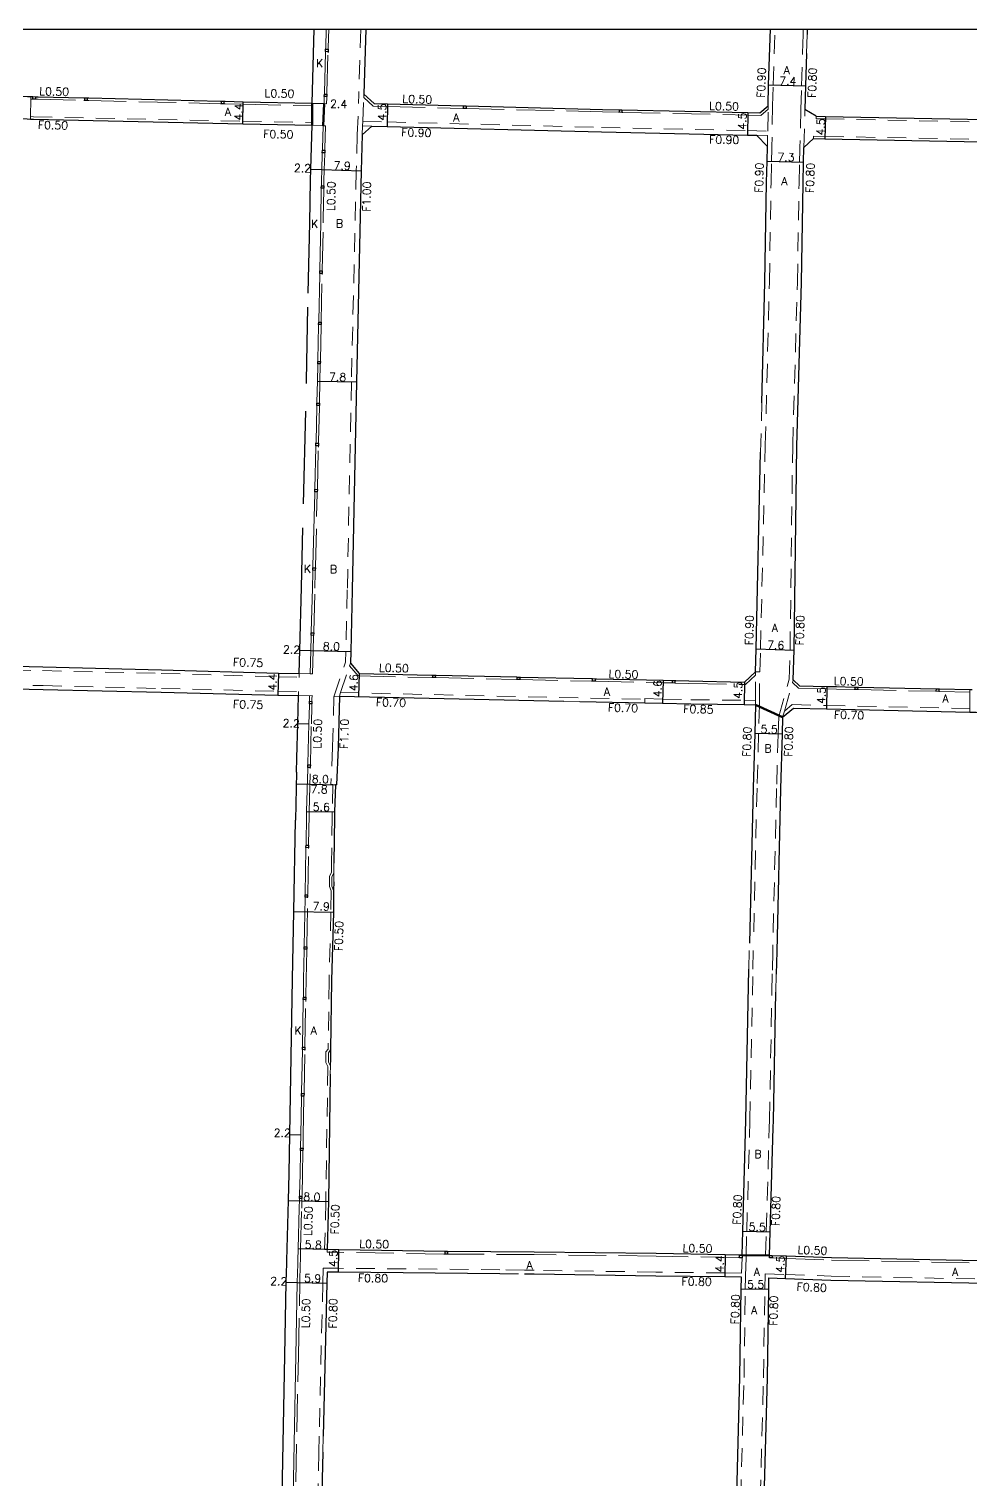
# Model space of a CAD drawing. Header units: metres. Extents: x -11200 to -10400, y -112200 to -111600.
# Drawn here: x -11001.7 to -10813.3, y -111890.1 to -111600 of the extents above; entities that cross this region are included whole.
import ezdxf

# ---------------------------------------------------------------- set-up
doc = ezdxf.new("R2010")
doc.units = ezdxf.units.M
doc.header["$LTSCALE"] = 2.5
doc.linetypes.add('22320', pattern=[2.5, 1.5, -1])
doc.linetypes.add('2233000', pattern=[4, 3, -1])
for name, color, linetype, lineweight in [('2101000', 177, 'Continuous', 30), ('2213000', 6, 'Continuous', 9), ('2232000', 4, '22320', 9), ('2233000', 62, '2233000', 9), ('9201100', 215, 'Continuous', 30), ('9202200', 155, 'Continuous', 60), ('9203500', 155, 'Continuous', 30)]:
    doc.layers.add(name, color=color, linetype=linetype, lineweight=lineweight)
for name, color, linetype in [('2235000', 7, 'Continuous'), ('9201500', 222, 'Continuous'), ('9202100', 82, 'Continuous'), ('999', 7, 'Continuous')]:
    doc.layers.add(name, color=color, linetype=linetype)
doc.styles.add('Dm_Anotation', font='txt.shx', dxfattribs={"bigfont": 'pscdm.shx'})

msp = doc.modelspace()

# ---------------------------------------------------------------- linework, layer by layer
at = {"layer": '2101000'}
for points in [[(-10945.07, -111614.85), (-10944.64, -111600)], [(-10934.34, -111600), (-10934.71, -111613.03)], [(-10853.87, -111615.33), (-10853.78, -111611.19), (-10853.4, -111600)], [(-10846.07, -111600), (-10846.1, -111601.1)], [(-10846.21, -111604.87), (-10846.39, -111611.38), (-10846.51, -111616.09)], [(-11020.39, -111612.97), (-11002.01, -111613.49), (-11001.31, -111613.51), (-11001.18, -111613.52), (-11000.9, -111613.52), (-11000.4, -111613.54), (-10999.87, -111613.55), (-10990.74, -111613.77), (-10990.54, -111613.77), (-10990.04, -111613.79), (-10989.73, -111613.79), (-10963.38, -111614.43), (-10963.19, -111614.43), (-10962.69, -111614.44), (-10962.47, -111614.45), (-10958.83, -111614.54), (-10945.07, -111614.85)], [(-10934.71, -111613.03), (-10932.64, -111614.91)], [(-10932.64, -111614.91), (-10929.96, -111614.98), (-10914.78, -111615.37), (-10914.28, -111615.38), (-10886.98, -111616.07), (-10883.61, -111616.15), (-10883.11, -111616.16), (-10857.93, -111616.71), (-10855.53, -111616.77), (-10853.87, -111615.33)], [(-11056.63, -111616.53), (-11048.9, -111616.71), (-11038, -111616.97), (-11002.05, -111617.99), (-11001.35, -111618.01), (-11000.8, -111618.03), (-10958.93, -111618.94), (-10945.07, -111619.24)], [(-10844.28, -111617.43), (-10846.51, -111616.09)], [(-10844.28, -111617.43), (-10842.42, -111617.46), (-10810.44, -111618.1), (-10809.94, -111618.11), (-10804.14, -111618.23), (-10803.87, -111618.23)], [(-10945.83, -111652.79), (-10945.53, -111638.73), (-10945.41, -111630.31), (-10945.34, -111628.05), (-10945.07, -111619.24)], [(-10933.14, -111619.4), (-10935.04, -111621.17)], [(-10933.14, -111619.4), (-10930.08, -111619.48), (-10887.22, -111620.57), (-10858.03, -111621.21), (-10856.2, -111621.25)], [(-10935.04, -111621.17), (-10935.24, -111628.35), (-10936.2, -111670.55), (-10937.03, -111712.18), (-10937.34, -111724.47), (-10937.41, -111726.81)], [(-10856.2, -111621.25), (-10854.03, -111623.51)], [(-10855.13, -111674.75), (-10854.52, -111650.59), (-10854.19, -111630.68), (-10854.08, -111626.43), (-10854.03, -111623.51)], [(-10848.85, -111730.14), (-10848.7, -111724.23), (-10848.16, -111683.38), (-10847.22, -111650.7), (-10846.9, -111630.89), (-10846.78, -111626.62), (-10846.71, -111623.68)], [(-10846.71, -111623.68), (-10844.79, -111621.92)], [(-10844.79, -111621.92), (-10842.51, -111621.96), (-10804.2, -111622.72), (-10777.88, -111623.11), (-10772.03, -111623.2)], [(-10946.21, -111670.91), (-10946.2, -111670.34), (-10945.89, -111655.63)], [(-10946.8, -111694.95), (-10946.33, -111676.41)], [(-10856.42, -111728.52), (-10856.3, -111723.94), (-10855.38, -111684.6)], [(-10947.66, -111728.89), (-10947.54, -111724.2), (-10947.22, -111711.7), (-10946.92, -111699.72)], [(-11059.25, -111724.21), (-11057.05, -111726.53), (-11053.27, -111726.58), (-11032.15, -111726.77), (-11018.73, -111727.08), (-11017.98, -111727.1), (-10998.94, -111727.54), (-10975.2, -111728.11), (-10951.82, -111728.77), (-10947.66, -111728.89)], [(-10937.41, -111726.81), (-10935.66, -111728.86), (-10921.11, -111729.18), (-10920.92, -111729.19), (-10920.42, -111729.2), (-10920.24, -111729.2), (-10904.19, -111729.56), (-10904.04, -111729.57), (-10903.54, -111729.58), (-10903.39, -111729.58), (-10889.21, -111729.9), (-10888.98, -111729.9), (-10888.48, -111729.92), (-10888.22, -111729.92), (-10874.89, -111730.22), (-10873.16, -111730.26), (-10873.02, -111730.26), (-10872.52, -111730.27), (-10872.36, -111730.28), (-10869.71, -111730.34), (-10858.61, -111730.58)], [(-11108.59, -111729.87), (-11105.56, -111729.99), (-11077.5, -111731.18), (-11069.71, -111731.07), (-11061.21, -111730.96), (-11059.15, -111730.99), (-11053.32, -111731.08), (-11032.2, -111731.27), (-10998.88, -111732.04), (-10975.23, -111732.62), (-10951.95, -111733.17), (-10947.77, -111733.25)], [(-10858.61, -111730.58), (-10856.42, -111728.52)], [(-10848.85, -111730.14), (-10847.62, -111731.31), (-10842.12, -111731.45), (-10840.21, -111731.49), (-10836.65, -111731.57), (-10836.46, -111731.57), (-10835.96, -111731.58), (-10835.78, -111731.59), (-10820.37, -111731.92), (-10820.23, -111731.93), (-10819.73, -111731.94), (-10819.59, -111731.94), (-10813.57, -111732.07), (-10813.07, -111732.08)], [(-10948.16, -111748.58), (-10948.09, -111745.83), (-10947.92, -111738.87), (-10947.77, -111733.25)], [(-10939.62, -111733.37), (-10939.87, -111743.67), (-10940.22, -111751.1), (-10940.42, -111751.1), (-10940.56, -111756.5), (-10940.57, -111757.5), (-10940.69, -111766.82)], [(-10939.62, -111733.37), (-10894.75, -111734.38)], [(-10891.51, -111734.45), (-10878.56, -111734.74), (-10874.99, -111734.82), (-10869.34, -111734.95), (-10858.7, -111735.08), (-10856.39, -111735.11)], [(-10856.39, -111735.11), (-10856.56, -111740.84), (-10856.89, -111751.76), (-10857.62, -111782.8)], [(-10850.97, -111737.6), (-10848.83, -111735.79), (-10842.23, -111735.95), (-10813.55, -111736.58), (-10813.05, -111736.59), (-10812.3, -111736.6), (-10795.96, -111737.22), (-10779.28, -111737.66), (-10774.95, -111737.71)], [(-10850.97, -111737.6), (-10851.07, -111741), (-10851.39, -111751.91), (-10852.15, -111784.43), (-10852.24, -111788.96)], [(-10948.16, -111748.58), (-10948.39, -111758.2)], [(-10950.12, -111846.25), (-10949.81, -111834.26), (-10949.67, -111828.85), (-10949.53, -111821.08), (-10948.96, -111789.97), (-10948.72, -111776.47), (-10948.39, -111758.2)], [(-10940.74, -111770.53), (-10940.76, -111772.24), (-10940.82, -111776.61), (-10941.16, -111790.27), (-10941.37, -111804.15), (-10941.4, -111806.56)], [(-10859.07, -111845.19), (-10858.94, -111840.35), (-10858.32, -111818.19), (-10857.72, -111788.01)], [(-10853.57, -111845.21), (-10853.44, -111840.51), (-10852.86, -111819.67), (-10852.83, -111818.3), (-10852.31, -111792.6)], [(-10941.44, -111808.95), (-10941.82, -111834.46), (-10942.06, -111844.06)], [(-10859.07, -111845.19), (-10859.57, -111845.18), (-10862.45, -111845.12), (-10876.26, -111844.87), (-10900.67, -111844.56), (-10917.97, -111844.46), (-10918.47, -111844.45), (-10939.72, -111844.1), (-10942.06, -111844.06)], [(-10953.11, -111975.03), (-10952.98, -111969.69), (-10952.09, -111933.63), (-10951.39, -111907.27), (-10951.21, -111900.35), (-10950.52, -111865.23), (-10950.23, -111850.58), (-10950.13, -111846.83), (-10950.12, -111846.25)], [(-10853.57, -111845.21), (-10853.07, -111845.23), (-10850.2, -111845.34), (-10841.18, -111845.67), (-10811.75, -111846.25), (-10806.9, -111846.34), (-10780.28, -111846.82), (-10777.99, -111846.87), (-10777.49, -111846.87)], [(-10942.08, -111848.56), (-10942.13, -111850.79), (-10942.86, -111881.39)], [(-10907.56, -111848.88), (-10939.79, -111848.6), (-10942.08, -111848.56)], [(-10859.21, -111849.56), (-10862.53, -111849.52), (-10876.3, -111849.37), (-10900.69, -111848.99), (-10902.58, -111848.96)], [(-10860.14, -111893.12), (-10859.5, -111869.6), (-10859.24, -111851.89), (-10859.21, -111849.56)], [(-10854.77, -111901.63), (-10854.66, -111893.89), (-10854, -111869.71), (-10853.74, -111851.97), (-10853.71, -111849.71)], [(-10853.71, -111849.71), (-10850.37, -111849.83), (-10841.32, -111850.17), (-10806.9, -111850.84), (-10780.36, -111851.32), (-10777.45, -111851.37)], [(-10942.93, -111884.57), (-10943.31, -111900.74), (-10943.49, -111907.48), (-10944.19, -111933.89), (-10945.28, -111969.88), (-10945.46, -111975.75)]]:
    msp.add_lwpolyline(points, dxfattribs=at)
at = {"layer": '2213000'}
for points in [[(-10945.07, -111614.85), (-10942.67, -111614.91), (-10942.63, -111613.68), (-10942.63, -111613.5), (-10942.61, -111613), (-10942.6, -111612.71), (-10942.38, -111604.75), (-10942.37, -111604.52), (-10942.36, -111604.02), (-10942.35, -111603.7), (-10942.24, -111600)], [(-10947.66, -111728.89), (-10945.46, -111728.95), (-10945.34, -111724.25), (-10945.27, -111721.41), (-10945.26, -111721.23), (-10945.25, -111720.73), (-10945.25, -111720.52), (-10945.02, -111711.8), (-10944.94, -111708.58), (-10944.93, -111708.23), (-10944.92, -111707.73), (-10944.91, -111707.43), (-10944.54, -111692.79), (-10944.54, -111692.53), (-10944.52, -111692.03), (-10944.52, -111691.85), (-10944.31, -111683.61), (-10944.3, -111683.32), (-10944.29, -111682.82), (-10944.28, -111682.5), (-10944.11, -111675.58), (-10944.11, -111675.42), (-10944.1, -111675.28), (-10944.09, -111674.78), (-10944.09, -111674.61), (-10944, -111670.39), (-10943.93, -111667.17), (-10943.93, -111666.95), (-10943.92, -111666.45), (-10943.91, -111666.24), (-10943.77, -111659.28), (-10943.76, -111659.1), (-10943.75, -111658.6), (-10943.75, -111658.43), (-10943.55, -111649.06), (-10943.55, -111648.87), (-10943.54, -111648.37), (-10943.53, -111648.13), (-10943.34, -111638.77), (-10943.33, -111637.86), (-10943.24, -111632.12), (-10943.23, -111631.84), (-10943.22, -111631.34), (-10943.22, -111631.09), (-10943.21, -111630.34), (-10943.14, -111628.11), (-10943.04, -111624.93), (-10943.04, -111624.74), (-10943.02, -111624.24), (-10943.01, -111623.93), (-10942.88, -111619.37), (-10945.07, -111619.24)], [(-10949.01, -111900.46), (-10948.32, -111865.27), (-10948.03, -111850.64), (-10947.94, -111846.88), (-10947.92, -111846.25), (-10947.86, -111843.91), (-10947.65, -111835.76), (-10947.61, -111834.05), (-10947.6, -111833.86), (-10947.59, -111833.36), (-10947.58, -111833.14), (-10947.48, -111828.95), (-10947.39, -111824.42), (-10947.39, -111824.26), (-10947.38, -111823.76), (-10947.38, -111823.6), (-10947.33, -111821.12), (-10947.19, -111813.71), (-10947.19, -111813.35), (-10947.18, -111812.85), (-10947.17, -111812.55), (-10947.02, -111804.25), (-10947.02, -111804.08), (-10947.01, -111803.58), (-10947, -111803.37), (-10946.84, -111794.41), (-10946.83, -111794.07), (-10946.82, -111793.57), (-10946.82, -111793.23), (-10946.76, -111790.05), (-10946.65, -111784.2), (-10946.65, -111784), (-10946.64, -111783.5), (-10946.64, -111783.34), (-10946.47, -111773.74), (-10946.47, -111773.61), (-10946.46, -111773.11), (-10946.45, -111772.93), (-10946.29, -111763.88), (-10946.29, -111763.69), (-10946.28, -111763.19), (-10946.28, -111762.97), (-10946.18, -111757.25), (-10946.16, -111756.43), (-10945.94, -111747.83), (-10945.94, -111747.63), (-10945.92, -111747.13), (-10945.92, -111746.95), (-10945.72, -111738.93), (-10945.62, -111735.24), (-10945.61, -111734.93), (-10945.6, -111734.43), (-10945.59, -111734.01), (-10945.57, -111733.3), (-10947.77, -111733.25)]]:
    msp.add_lwpolyline(points, dxfattribs=at)
at = {"layer": '2232000'}
for points in [[(-10935.34, -111600), (-10935.71, -111613)], [(-10852.97, -111615.35), (-10852.89, -111611.21), (-10852.5, -111600)], [(-10847.31, -111616.07), (-10847.19, -111611.36), (-10847.01, -111604.84), (-10846.9, -111601.08), (-10846.87, -111600)], [(-10846.21, -111604.87), (-10846.1, -111601.1)], [(-11001.31, -111613.51), (-11001.31, -111614.01), (-11001.35, -111617.51), (-11001.35, -111618.01)], [(-10936.04, -111621.14), (-10935.71, -111613)], [(-10935.04, -111621.17), (-10934.97, -111619.36), (-10934.93, -111618.46), (-10934.74, -111613.68), (-10934.71, -111613.03)], [(-11001.35, -111617.51), (-11000.79, -111617.53), (-10958.91, -111618.44), (-10945.07, -111618.74)], [(-10853.96, -111620.4), (-10853.88, -111616), (-10853.87, -111615.33)], [(-10852.97, -111615.35), (-10853.13, -111623.52)], [(-10847.31, -111616.07), (-10847.51, -111623.65)], [(-10846.71, -111623.68), (-10846.51, -111616.09)], [(-10844.29, -111617.93), (-10844.28, -111617.43)], [(-10844.29, -111617.93), (-10842.43, -111617.96), (-10810.66, -111618.6), (-10810.45, -111618.6)], [(-10945.07, -111619.24), (-10945.07, -111618.74)], [(-10934.97, -111619.36), (-10933.14, -111619.4)], [(-10934.93, -111618.46), (-10930.05, -111618.58), (-10887.2, -111619.67), (-10858.01, -111620.31), (-10853.96, -111620.4)], [(-10936.04, -111621.14), (-10936.24, -111628.32), (-10937.2, -111670.53), (-10938.03, -111712.15), (-10938.34, -111724.44), (-10938.41, -111726.63)], [(-10856.2, -111621.25), (-10853.98, -111621.3)], [(-10855.52, -111728.55), (-10855.4, -111724), (-10854.44, -111683.21), (-10853.62, -111650.6), (-10853.29, -111630.7), (-10853.18, -111626.45), (-10853.13, -111623.93), (-10853.13, -111623.52)], [(-10854.03, -111623.51), (-10853.98, -111621.3)], [(-10849.65, -111730.02), (-10849.5, -111724.21), (-10848.96, -111683.36), (-10848.02, -111650.69), (-10847.7, -111630.88), (-10847.58, -111626.6), (-10847.52, -111624.15), (-10847.51, -111623.65)], [(-10844.79, -111621.92), (-10844.78, -111621.42)], [(-10844.78, -111621.42), (-10842.5, -111621.46), (-10804.19, -111622.22), (-10777.87, -111622.61), (-10772.03, -111622.7)], [(-10855.38, -111684.6), (-10855.13, -111674.75)], [(-11018, -111727.85), (-11017.53, -111727.86), (-10998.95, -111728.29), (-10975.22, -111728.86), (-10951.85, -111729.52), (-10947.68, -111729.64)], [(-10940.72, -111733.52), (-10938.41, -111726.63)], [(-10939.62, -111733.37), (-10939.38, -111732.68), (-10937.6, -111727.36), (-10937.41, -111726.81)], [(-11059.13, -111730.24), (-11053.31, -111730.33), (-11032.19, -111730.52), (-10998.86, -111731.29), (-10975.21, -111731.87), (-10951.93, -111732.42), (-10947.76, -111732.5)], [(-10947.68, -111729.64), (-10947.66, -111728.89)], [(-10856.39, -111735.11), (-10856.4, -111734.26), (-10856.42, -111729.21), (-10856.42, -111728.52)], [(-10856.42, -111728.52), (-10855.62, -111728.54), (-10855.52, -111728.55)], [(-10855.59, -111735.13), (-10855.6, -111734.59), (-10855.62, -111728.54)], [(-10851.76, -111737.48), (-10849.65, -111730.02)], [(-10850.97, -111737.6), (-10850.62, -111736.39), (-10849, -111730.69), (-10848.85, -111730.14)], [(-10947.77, -111733.25), (-10947.76, -111732.5)], [(-10939.62, -111733.37), (-10940.72, -111733.52), (-10940.97, -111743.63), (-10941.32, -111751.08)], [(-10939.38, -111732.68), (-10878.55, -111734.04)], [(-10878.56, -111734.74), (-10878.55, -111734.04), (-10878.54, -111733.89)], [(-10878.54, -111733.89), (-10874.97, -111733.97), (-10869.33, -111734.1), (-10858.69, -111734.23), (-10856.4, -111734.26)], [(-10813.57, -111732.07), (-10813.56, -111732.57), (-10813.55, -111735.88), (-10813.55, -111736.58)], [(-10894.75, -111734.38), (-10891.51, -111734.45)], [(-10855.59, -111735.13), (-10855.77, -111740.86), (-10856.09, -111751.78), (-10856.82, -111782.82)], [(-10850.62, -111736.39), (-10849.08, -111735.08), (-10842.22, -111735.25), (-10813.55, -111735.88)], [(-10851.76, -111737.48), (-10851.87, -111740.98), (-10852.19, -111751.89), (-10852.95, -111784.41), (-10853.04, -111788.94)], [(-10940.42, -111751.1), (-10940.92, -111751.09), (-10941.32, -111751.08)], [(-10940.92, -111751.09), (-10941.06, -111756.49), (-10941.07, -111757.49), (-10941.19, -111766.82), (-10941.22, -111768.69)], [(-10941.22, -111768.69), (-10941.61, -111769.37), (-10941.59, -111771.48), (-10941.26, -111772.33)], [(-10940.74, -111770.53), (-10940.72, -111768.82), (-10940.69, -111766.82)], [(-10940.72, -111768.82), (-10941.11, -111769.51), (-10941.09, -111771.38), (-10940.76, -111772.24)], [(-10941.26, -111772.33), (-10941.32, -111776.6), (-10941.66, -111790.26), (-10941.86, -111803.96)], [(-10857.72, -111788.01), (-10857.62, -111782.8)], [(-10856.92, -111788.02), (-10856.82, -111782.82)], [(-10858.41, -111849.57), (-10858.4, -111849.34), (-10858.28, -111845.71), (-10858.28, -111845.21), (-10858.14, -111840.38), (-10857.52, -111818.21), (-10856.92, -111788.02)], [(-10853.11, -111792.58), (-10853.04, -111788.94)], [(-10852.31, -111792.6), (-10852.24, -111788.96)], [(-10854.37, -111845.19), (-10854.24, -111840.49), (-10853.66, -111819.65), (-10853.62, -111818.28), (-10853.11, -111792.58)], [(-10941.92, -111807.47), (-10942.31, -111806.64), (-10942.31, -111804.51), (-10941.86, -111803.96)], [(-10941.41, -111807.37), (-10941.81, -111806.52), (-10941.81, -111804.69), (-10941.37, -111804.15)], [(-10941.92, -111807.47), (-10942.32, -111834.45), (-10942.56, -111844.05)], [(-10941.4, -111806.56), (-10941.41, -111807.37), (-10941.44, -111808.95)], [(-10942.06, -111844.06), (-10942.56, -111844.05)], [(-10859.18, -111848.76), (-10859.08, -111845.69)], [(-10853.57, -111845.21), (-10854.37, -111845.19)], [(-10942.86, -111847.75), (-10942.93, -111850.77), (-10943.66, -111881.37)], [(-10907.54, -111848.08), (-10939.78, -111847.8), (-10942.86, -111847.75)], [(-10907.56, -111848.88), (-10902.58, -111848.96)], [(-10902.57, -111848.16), (-10907.54, -111848.08)], [(-10859.18, -111848.76), (-10862.52, -111848.72), (-10876.3, -111848.57), (-10900.68, -111848.19), (-10902.57, -111848.16)], [(-10860.72, -111953.92), (-10860.63, -111948.92), (-10859.85, -111919.28), (-10859.54, -111907.79), (-10859.36, -111893.76), (-10858.7, -111869.61), (-10858.44, -111851.9), (-10858.41, -111849.57)], [(-10855.57, -111901.62), (-10855.46, -111893.87), (-10854.8, -111869.69), (-10854.54, -111851.96), (-10854.5, -111848.88)], [(-10854.5, -111848.88), (-10850.34, -111849.03), (-10841.29, -111849.37), (-10806.88, -111850.04), (-10780.35, -111850.52), (-10777.44, -111850.57)], [(-10943.66, -111881.37), (-10943.73, -111884.55)], [(-10942.93, -111884.57), (-10942.86, -111881.39)], [(-10943.73, -111884.55), (-10944.11, -111900.72), (-10944.29, -111907.46), (-10944.99, -111933.87), (-10946.08, -111969.85), (-10946.25, -111975.73)]]:
    msp.add_lwpolyline(points, dxfattribs=at)
at = {"layer": '2233000'}
for points in [[(-10941.86, -111604.03), (-10941.85, -111603.71), (-10941.74, -111600)], [(-10942.11, -111613.01), (-10942.1, -111612.72), (-10941.88, -111604.77), (-10941.87, -111604.53)], [(-11001.31, -111614.01), (-11001.19, -111614.02), (-11000.91, -111614.02)], [(-11000.41, -111614.04), (-10999.88, -111614.05), (-10990.75, -111614.27), (-10990.55, -111614.27)], [(-10990.05, -111614.28), (-10989.74, -111614.29), (-10963.4, -111614.93), (-10963.2, -111614.93)], [(-10962.7, -111614.94), (-10962.48, -111614.95), (-10958.84, -111615.04), (-10945.07, -111615.35)], [(-10945.07, -111615.35), (-10945.07, -111614.85)], [(-10942.67, -111614.91), (-10942.17, -111614.93), (-10942.13, -111613.7), (-10942.13, -111613.51)], [(-10934.74, -111613.68), (-10932.83, -111615.41)], [(-10932.83, -111615.41), (-10929.97, -111615.48), (-10914.91, -111615.86), (-10914.79, -111615.87)], [(-10914.29, -111615.88), (-10914.16, -111615.88), (-10886.99, -111616.57), (-10883.78, -111616.65), (-10883.62, -111616.65)], [(-10883.12, -111616.66), (-10882.95, -111616.66), (-10857.95, -111617.21), (-10855.35, -111617.27), (-10853.88, -111616)], [(-10942.52, -111624.25), (-10942.51, -111623.95), (-10942.38, -111619.39), (-10942.88, -111619.37)], [(-10942.72, -111631.35), (-10942.72, -111631.1), (-10942.71, -111630.35), (-10942.64, -111628.13), (-10942.54, -111624.94), (-10942.54, -111624.75)], [(-10943.04, -111648.38), (-10943.03, -111648.14), (-10942.84, -111638.78), (-10942.83, -111637.86), (-10942.74, -111632.13), (-10942.73, -111631.85)], [(-10943.25, -111658.61), (-10943.25, -111658.44), (-10943.05, -111649.07), (-10943.05, -111648.88)], [(-10943.42, -111666.46), (-10943.41, -111666.25), (-10943.27, -111659.29), (-10943.26, -111659.11)], [(-10943.59, -111674.79), (-10943.59, -111674.62), (-10943.5, -111670.4), (-10943.43, -111667.18), (-10943.43, -111666.96)], [(-10943.79, -111682.84), (-10943.78, -111682.51), (-10943.61, -111675.59), (-10943.61, -111675.43), (-10943.6, -111675.29)], [(-10944.02, -111692.05), (-10944.02, -111691.86), (-10943.81, -111683.62), (-10943.8, -111683.34)], [(-10944.42, -111707.74), (-10944.41, -111707.44), (-10944.04, -111692.8), (-10944.04, -111692.55)], [(-10944.75, -111720.74), (-10944.75, -111720.53), (-10944.52, -111711.81), (-10944.44, -111708.6), (-10944.43, -111708.24)], [(-10945.46, -111728.95), (-10944.96, -111728.95), (-10944.84, -111724.26), (-10944.77, -111721.43), (-10944.76, -111721.24)], [(-10937.6, -111727.36), (-10935.89, -111729.35), (-10921.12, -111729.68), (-10920.93, -111729.69)], [(-10920.44, -111729.7), (-10920.25, -111729.7), (-10904.2, -111730.06), (-10904.05, -111730.07)], [(-10903.55, -111730.08), (-10903.4, -111730.08), (-10889.22, -111730.4), (-10888.99, -111730.4)], [(-10888.49, -111730.42), (-10888.23, -111730.42), (-10874.9, -111730.72), (-10873.17, -111730.76), (-10873.03, -111730.76)], [(-10872.53, -111730.77), (-10872.38, -111730.78), (-10869.72, -111730.84), (-10858.41, -111731.08)], [(-10858.41, -111731.08), (-10856.42, -111729.21)], [(-10849, -111730.69), (-10847.82, -111731.81), (-10842.14, -111731.95), (-10840.22, -111731.99), (-10836.66, -111732.07), (-10836.47, -111732.07)], [(-10945.1, -111734.44), (-10945.09, -111734.02), (-10945.07, -111733.29), (-10945.57, -111733.3)], [(-10835.97, -111732.08), (-10835.8, -111732.09), (-10820.38, -111732.42), (-10820.24, -111732.43)], [(-10819.74, -111732.44), (-10819.6, -111732.44), (-10813.56, -111732.57)], [(-10945.42, -111747.14), (-10945.42, -111746.96), (-10945.22, -111738.94), (-10945.12, -111735.25), (-10945.11, -111734.94)], [(-10945.78, -111763.2), (-10945.78, -111762.98), (-10945.68, -111757.26), (-10945.66, -111756.44), (-10945.44, -111747.84), (-10945.44, -111747.64)], [(-10945.96, -111773.12), (-10945.95, -111772.94), (-10945.79, -111763.89), (-10945.79, -111763.7)], [(-10946.14, -111783.5), (-10946.14, -111783.35), (-10945.97, -111773.75), (-10945.97, -111773.61)], [(-10946.32, -111793.58), (-10946.32, -111793.24), (-10946.26, -111790.06), (-10946.15, -111784.21), (-10946.15, -111784)], [(-10946.51, -111803.59), (-10946.5, -111803.38), (-10946.34, -111794.42), (-10946.33, -111794.08)], [(-10946.68, -111812.86), (-10946.67, -111812.56), (-10946.52, -111804.26), (-10946.52, -111804.09)], [(-10946.88, -111823.77), (-10946.88, -111823.61), (-10946.83, -111821.13), (-10946.69, -111813.72), (-10946.69, -111813.36)], [(-10947.09, -111833.37), (-10947.08, -111833.15), (-10946.98, -111828.96), (-10946.89, -111824.43), (-10946.89, -111824.27)], [(-10947.42, -111846.25), (-10947.36, -111843.93), (-10947.15, -111835.77), (-10947.11, -111834.07), (-10947.1, -111833.87)], [(-10942.07, -111844.56), (-10942.06, -111844.06)], [(-10950.84, -111972.25), (-10950.34, -111972.26), (-10950.28, -111969.75), (-10949.39, -111933.75), (-10948.69, -111907.35), (-10948.51, -111900.47), (-10947.82, -111865.28), (-10947.53, -111850.65), (-10947.44, -111846.89), (-10947.42, -111846.25)], [(-10918.48, -111844.95), (-10918.72, -111844.95), (-10939.73, -111844.6), (-10942.07, -111844.56)], [(-10859.58, -111845.68), (-10859.85, -111845.67), (-10876.27, -111845.37), (-10900.67, -111845.06), (-10917.81, -111844.97), (-10917.98, -111844.96)], [(-10853.09, -111845.73), (-10852.77, -111845.74), (-10850.22, -111845.84), (-10841.19, -111846.17), (-10811.76, -111846.75), (-10806.91, -111846.84), (-10780.29, -111847.32), (-10778, -111847.36)]]:
    msp.add_lwpolyline(points, dxfattribs=at)
at = {"layer": '2235000'}
for points in [[(-10941.87, -111604.53), (-10942.37, -111604.52), (-10942.36, -111604.02), (-10941.86, -111604.03)], [(-11000.41, -111614.04), (-11000.91, -111614.02), (-11000.9, -111613.52), (-11000.4, -111613.54)], [(-10990.05, -111614.28), (-10990.55, -111614.27), (-10990.54, -111613.77), (-10990.04, -111613.79)], [(-10962.7, -111614.94), (-10963.2, -111614.93), (-10963.19, -111614.43), (-10962.69, -111614.44)], [(-10942.13, -111613.51), (-10942.63, -111613.5), (-10942.61, -111613), (-10942.11, -111613.01)], [(-10914.79, -111615.87), (-10914.78, -111615.37), (-10914.28, -111615.38), (-10914.29, -111615.88)], [(-10883.62, -111616.65), (-10883.61, -111616.15), (-10883.11, -111616.16), (-10883.12, -111616.66)], [(-10942.54, -111624.75), (-10943.04, -111624.74), (-10943.02, -111624.24), (-10942.52, -111624.25)], [(-10942.73, -111631.85), (-10943.23, -111631.84), (-10943.22, -111631.34), (-10942.72, -111631.35)], [(-10943.05, -111648.88), (-10943.55, -111648.87), (-10943.54, -111648.37), (-10943.04, -111648.38)], [(-10943.26, -111659.11), (-10943.76, -111659.1), (-10943.75, -111658.6), (-10943.25, -111658.61)], [(-10943.43, -111666.96), (-10943.93, -111666.95), (-10943.92, -111666.45), (-10943.42, -111666.46)], [(-10943.6, -111675.29), (-10944.1, -111675.28), (-10944.09, -111674.78), (-10943.59, -111674.79)], [(-10943.8, -111683.34), (-10944.3, -111683.32), (-10944.29, -111682.82), (-10943.79, -111682.84)], [(-10944.04, -111692.55), (-10944.54, -111692.53), (-10944.52, -111692.03), (-10944.02, -111692.05)], [(-10944.43, -111708.24), (-10944.93, -111708.23), (-10944.92, -111707.73), (-10944.42, -111707.74)], [(-10944.76, -111721.24), (-10945.26, -111721.23), (-10945.25, -111720.73), (-10944.75, -111720.74)], [(-10920.44, -111729.7), (-10920.93, -111729.69), (-10920.92, -111729.19), (-10920.42, -111729.2)], [(-10903.55, -111730.08), (-10904.05, -111730.07), (-10904.04, -111729.57), (-10903.54, -111729.58)], [(-10888.49, -111730.42), (-10888.99, -111730.4), (-10888.98, -111729.9), (-10888.48, -111729.92)], [(-10872.53, -111730.77), (-10873.03, -111730.76), (-10873.02, -111730.26), (-10872.52, -111730.27)], [(-10835.97, -111732.08), (-10836.47, -111732.07), (-10836.46, -111731.57), (-10835.96, -111731.58)], [(-10819.74, -111732.44), (-10820.24, -111732.43), (-10820.23, -111731.93), (-10819.73, -111731.94)], [(-10945.11, -111734.94), (-10945.61, -111734.93), (-10945.6, -111734.43), (-10945.1, -111734.44)], [(-10945.44, -111747.64), (-10945.94, -111747.63), (-10945.92, -111747.13), (-10945.42, -111747.14)], [(-10945.79, -111763.7), (-10946.29, -111763.69), (-10946.28, -111763.19), (-10945.78, -111763.2)], [(-10945.97, -111773.61), (-10946.47, -111773.61), (-10946.46, -111773.11), (-10945.96, -111773.12)], [(-10946.15, -111784), (-10946.65, -111784), (-10946.64, -111783.5), (-10946.14, -111783.5)], [(-10946.33, -111794.08), (-10946.83, -111794.07), (-10946.82, -111793.57), (-10946.32, -111793.58)], [(-10946.52, -111804.09), (-10947.02, -111804.08), (-10947.01, -111803.58), (-10946.51, -111803.59)], [(-10946.69, -111813.36), (-10947.19, -111813.35), (-10947.18, -111812.85), (-10946.68, -111812.86)], [(-10946.89, -111824.27), (-10947.39, -111824.26), (-10947.38, -111823.76), (-10946.88, -111823.77)], [(-10947.1, -111833.87), (-10947.6, -111833.86), (-10947.59, -111833.36), (-10947.09, -111833.37)], [(-10917.98, -111844.96), (-10918.48, -111844.95), (-10918.47, -111844.45), (-10917.97, -111844.46)], [(-10859.08, -111845.69), (-10859.58, -111845.68), (-10859.57, -111845.18), (-10859.07, -111845.19)], [(-10853.09, -111845.73), (-10853.59, -111845.71), (-10853.57, -111845.21), (-10853.07, -111845.23)]]:
    msp.add_lwpolyline(points, close=True, dxfattribs=at)
at = {"layer": '9201100'}
for points in [[(-10853.78, -111611.19), (-10846.39, -111611.38)], [(-10958.93, -111618.94), (-10958.83, -111614.54)], [(-10945.07, -111614.85), (-10942.67, -111614.91)], [(-10929.96, -111614.98), (-10930.08, -111619.48)], [(-10857.93, -111616.71), (-10858.03, -111621.21)], [(-10842.42, -111617.46), (-10842.51, -111621.96)], [(-10854.08, -111626.43), (-10846.78, -111626.62)], [(-10945.34, -111628.05), (-10943.14, -111628.11)], [(-10943.14, -111628.11), (-10935.24, -111628.35)], [(-10944, -111670.39), (-10936.2, -111670.55)], [(-10947.54, -111724.2), (-10945.34, -111724.25)], [(-10945.34, -111724.25), (-10937.34, -111724.47)], [(-10856.3, -111723.94), (-10848.7, -111724.23)], [(-10951.82, -111728.77), (-10951.95, -111733.17)], [(-10874.89, -111730.22), (-10874.99, -111734.82)], [(-10858.61, -111730.58), (-10858.7, -111735.08)], [(-10842.12, -111731.45), (-10842.23, -111735.95)], [(-10947.92, -111738.87), (-10945.72, -111738.93)], [(-10851.07, -111741), (-10856.56, -111740.84)], [(-10948.22, -111750.91), (-10940.42, -111751.1)], [(-10948.22, -111750.91), (-10940.22, -111751.1)], [(-10946.16, -111756.43), (-10940.56, -111756.5)], [(-10948.72, -111776.47), (-10940.82, -111776.61)], [(-10949.53, -111821.08), (-10947.33, -111821.12)], [(-10949.81, -111834.26), (-10941.82, -111834.46)], [(-10858.94, -111840.35), (-10853.44, -111840.51)], [(-10942.06, -111844.06), (-10947.86, -111843.91)], [(-10939.79, -111848.6), (-10939.72, -111844.1)], [(-10862.45, -111845.12), (-10862.53, -111849.52)], [(-10850.37, -111849.83), (-10850.2, -111845.34)], [(-10950.23, -111850.58), (-10948.03, -111850.64)], [(-10948.03, -111850.64), (-10942.13, -111850.79)], [(-10859.24, -111851.89), (-10853.74, -111851.97)]]:
    msp.add_lwpolyline(points, dxfattribs=at)
at = {"layer": '9201100', "flags": 128}
msp.add_lwpolyline([(-10935.66, -111728.86), (-10935.76, -111733.46)], dxfattribs=at)
at = {"layer": '9202200'}
for points in [[(-10945.07, -111619.24), (-10945.07, -111618.74), (-10945.07, -111615.35), (-10945.07, -111614.85)], [(-10942.88, -111619.37), (-10942.67, -111614.91)], [(-10856.39, -111735.11), (-10850.97, -111737.6)], [(-10859.07, -111845.19), (-10853.57, -111845.21)]]:
    msp.add_lwpolyline(points, dxfattribs=at)
at = {"layer": '999'}
msp.add_lwpolyline([(-11200, -111600), (-10400, -111600), (-10400, -112200), (-11200, -112200)], close=True, dxfattribs=at)

# ---------------------------------------------------------------- texts
at = {"layer": '9201500', "style": 'Dm_Anotation'}
for s, rotation, p in [('7.4', 358.5072, (-10851.68, -111611.14)), ('4.4', 88.7568, (-10959.01, -111618.33)), ('2.4', 358.3761, (-10941.49, -111615.75)), ('4.5', 88.5413, (-10930.31, -111618.35)), ('4.5', 88.7392, (-10858.27, -111620.16)), ('4.5', 88.8609, (-10842.59, -111621.31)), ('7.9', 358.2849, (-10940.79, -111628.08)), ('7.3', 358.5069, (-10852.03, -111626.38)), ('2.2', 358.2849, (-10948.73, -111628.56)), ('7.8', 358.7966, (-10941.7, -111670.33)), ('7.6', 357.8302, (-10854.1, -111723.92)), ('2.2', 358.5372, (-10950.91, -111724.84)), ('8.0', 358.4696, (-10942.94, -111724.22)), ('4.4', 88.3823, (-10952.22, -111732.32)), ('4.6', 88.7166, (-10935.99, -111732.45)), ('4.6', 88.717, (-10875.23, -111733.63)), ('4.5', 88.7425, (-10859.12, -111733.97)), ('4.5', 88.6227, (-10842.46, -111734.97)), ('2.2', 358.5393, (-10950.97, -111739.57)), ('5.5', 358.2857, (-10855.41, -111740.77)), ('7.8', 358.581, (-10945.41, -111752.77)), ('8.0', 358.581, (-10945.15, -111750.75)), ('5.6', 359.2686, (-10944.96, -111756.34)), ('7.9', 358.9854, (-10944.97, -111776.19)), ('2.2', 358.9423, (-10952.76, -111821.49)), ('8.0', 358.5314, (-10946.85, -111834.26)), ('5.5', 358.4064, (-10857.79, -111840.29)), ('5.8', 358.5314, (-10946.56, -111843.85)), ('4.5', 89.0462, (-10940.06, -111847.57)), ('4.4', 88.92, (-10862.79, -111848.65)), ('4.5', 87.8707, (-10850.71, -111848.73)), ('2.2', 358.5317, (-10953.47, -111851.14)), ('5.9', 358.53, (-10946.68, -111850.57)), ('5.5', 359.1681, (-10858.09, -111851.81))]:
    msp.add_text(s, height=1.6, rotation=rotation, dxfattribs=at).set_placement(p)
at = {"layer": '9202100', "style": 'Dm_Anotation'}
for s, p in [('K', (-10944.28, -111607.66)), ('A', (-10850.77, -111609)), ('A', (-10962.51, -111617.38)), ('A', (-10916.85, -111618.48)), ('A', (-10851.25, -111631.21)), ('K', (-10945.26, -111639.74)), ('B', (-10940.31, -111639.7)), ('K', (-10946.72, -111708.71)), ('B', (-10941.5, -111708.83)), ('A', (-10853.15, -111720.52)), ('A', (-10886.72, -111733.3)), ('A', (-10819.02, -111734.68)), ('B', (-10854.63, -111744.65)), ('K', (-10948.59, -111801.02)), ('A', (-10945.37, -111801.07)), ('B', (-10856.64, -111825.75)), ('A', (-10902.18, -111847.95)), ('A', (-10856.75, -111849.32)), ('A', (-10817.09, -111849.34)), ('A', (-10857.28, -111856.97))]:
    msp.add_text(s, height=1.6, dxfattribs=at).set_placement(p)
at = {"layer": '9203500', "style": 'Dm_Anotation'}
for s, rotation, p in [('F0.90', 88.0461, (-10854.54, -111613.76)), ('F0.80', 88.0461, (-10844.35, -111613.79)), ('L0.50', 358.7568, (-10999.65, -111613.23)), ('L0.50', 358.7568, (-10954.6, -111613.63)), ('L0.50', 358.5411, (-10927.04, -111614.76)), ('L0.50', 358.7385, (-10865.69, -111616.16)), ('F0.50', 358.7568, (-10999.92, -111619.96)), ('F0.50', 358.7568, (-10954.85, -111621.77)), ('F0.90', 358.5411, (-10927.26, -111621.45)), ('F0.90', 358.7392, (-10865.69, -111622.86)), ('F0.90', 88.5091, (-10854.94, -111632.77)), ('F0.80', 88.5091, (-10844.75, -111632.8)), ('L0.50', 89.0307, (-10940.51, -111636.42)), ('F1.00', 88.6977, (-10933.43, -111636.55)), ('F0.90', 88.6587, (-10856.9, -111723.23)), ('F0.80', 88.6587, (-10846.79, -111723.25)), ('F0.75', 358.3819, (-10960.9, -111727.4)), ('L0.50', 358.7165, (-10931.71, -111728.51)), ('L0.50', 358.7166, (-10885.8, -111729.75)), ('L0.50', 358.6226, (-10840.75, -111731.15)), ('F0.70', 358.7166, (-10932.33, -111735.4)), ('F0.75', 358.3819, (-10960.9, -111735.79)), ('F0.70', 358.7166, (-10885.93, -111736.47)), ('F0.85', 358.7203, (-10870.85, -111736.74)), ('F0.70', 358.7416, (-10840.72, -111737.9)), ('L0.50', 88.5402, (-10943.27, -111743.91)), ('F1.10', 88.5864, (-10937.92, -111743.98)), ('F0.80', 88.2859, (-10857.39, -111745.55)), ('F0.80', 88.2859, (-10849.06, -111745.52)), ('F0.50', 88.565, (-10938.99, -111784.4)), ('F0.50', 88.53, (-10939.76, -111841.05)), ('F0.80', 88.4066, (-10859.31, -111839.09)), ('F0.80', 88.4066, (-10851.61, -111839.39)), ('L0.50', 88.5316, (-10945.12, -111841.37)), ('L0.50', 359.0458, (-10935.65, -111843.71)), ('L0.50', 358.9302, (-10870.99, -111844.56)), ('L0.50', 357.8721, (-10848.03, -111844.89)), ('F0.80', 359.0471, (-10935.92, -111850.51)), ('F0.80', 359.3503, (-10871.2, -111851.23)), ('F0.80', 357.8532, (-10848.2, -111852.29)), ('L0.50', 88.8825, (-10945.57, -111859.8)), ('F0.80', 88.8825, (-10940.16, -111859.85)), ('F0.80', 88.4513, (-10859.74, -111859.02)), ('F0.80', 88.4513, (-10852.07, -111859.31))]:
    msp.add_text(s, height=1.6, rotation=rotation, dxfattribs=at).set_placement(p)

doc.saveas('drawing.dxf')
